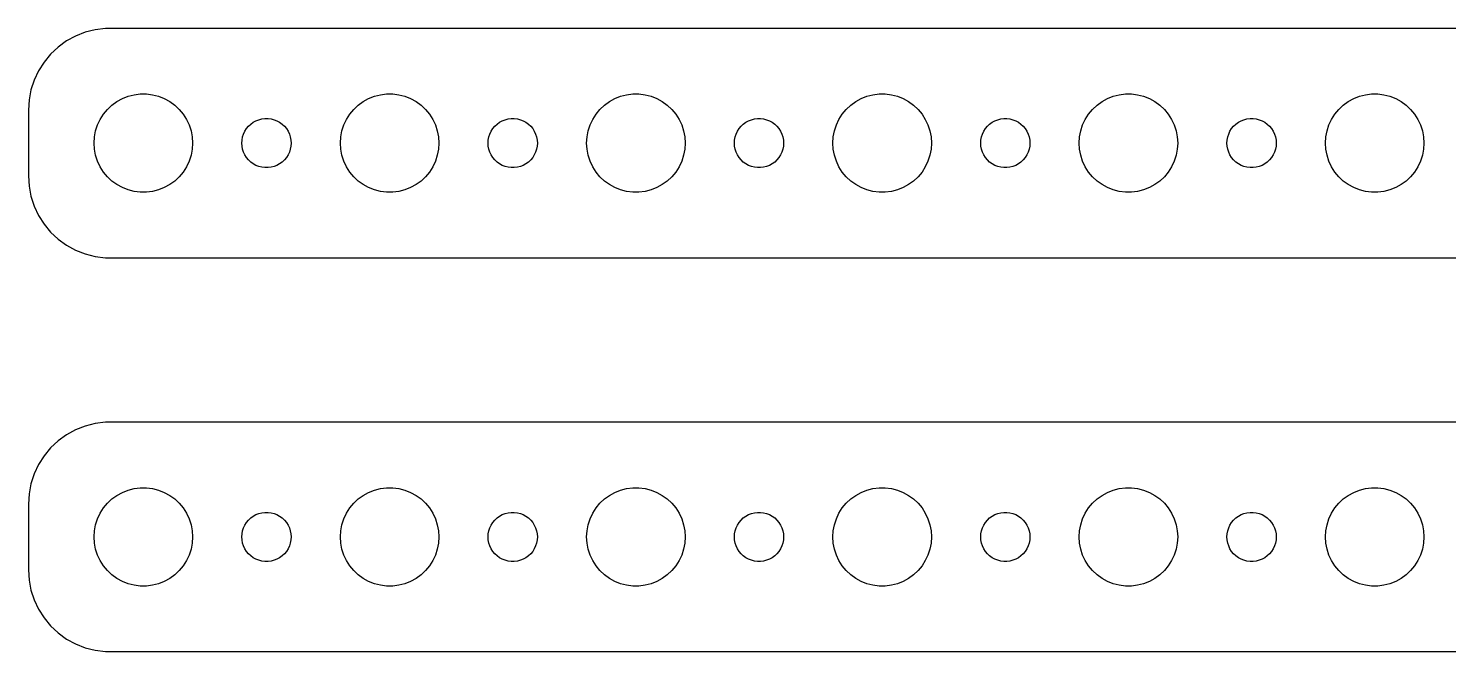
# Model space of a CAD drawing. Header units: metres. Extents: x -90 to 90, y 113 to 223.
# Drawn here: x -89.5 to -3, y 113 to 151 of the extents above; entities that cross this region are included whole.
import ezdxf

# ---------------------------------------------------------------- set-up
doc = ezdxf.new("R2010")
doc.units = ezdxf.units.M

msp = doc.modelspace()

# ---------------------------------------------------------------- linework, layer by layer
for p, q in [((-86.6289, 150.524), (-87.1791, 150.222)), ((-86.0451, 150.755), (-86.6289, 150.524)), ((-85.4369, 150.911), (-86.0451, 150.755)), ((-84.8139, 150.99), (-85.4369, 150.911)), ((84.8139, 150.99), (-84.8139, 150.99)), ((-87.6871, 149.853), (-88.1448, 149.423)), ((-87.1791, 150.222), (-87.6871, 149.853)), ((-88.5451, 148.939), (-88.8815, 148.409)), ((-88.1448, 149.423), (-88.5451, 148.939)), ((-88.8815, 148.409), (-89.1489, 147.841)), ((-89.3429, 147.243), (-89.4606, 146.627)), ((-89.1489, 147.841), (-89.3429, 147.243)), ((-89.4606, 146.627), (-89.5, 146)), ((-84.6869, 146.054), (-84.4123, 146.312)), ((-84.4123, 146.312), (-84.1075, 146.533)), ((-84.1075, 146.533), (-83.7773, 146.714)), ((-83.7773, 146.714), (-83.427, 146.853)), ((-83.427, 146.853), (-83.0621, 146.947)), ((-83.0621, 146.947), (-82.6884, 146.994)), ((-82.6884, 146.994), (-82.3116, 146.994)), ((-82.3116, 146.994), (-81.9379, 146.947)), ((-81.9379, 146.947), (-81.573, 146.853)), ((-81.573, 146.853), (-81.2227, 146.714)), ((-81.2227, 146.714), (-80.8925, 146.533)), ((-80.8925, 146.533), (-80.5877, 146.312)), ((-80.5877, 146.312), (-80.3131, 146.054)), ((-69.6869, 146.054), (-69.4123, 146.312)), ((-69.4123, 146.312), (-69.1075, 146.533)), ((-69.1075, 146.533), (-68.7773, 146.714)), ((-68.7773, 146.714), (-68.427, 146.853)), ((-68.427, 146.853), (-68.0621, 146.947)), ((-68.0621, 146.947), (-67.6884, 146.994)), ((-67.6884, 146.994), (-67.3116, 146.994)), ((-67.3116, 146.994), (-66.9379, 146.947)), ((-66.9379, 146.947), (-66.573, 146.853)), ((-66.573, 146.853), (-66.2227, 146.714)), ((-66.2227, 146.714), (-65.8925, 146.533)), ((-65.8925, 146.533), (-65.5877, 146.312)), ((-65.5877, 146.312), (-65.3131, 146.054)), ((-54.6869, 146.054), (-54.4123, 146.312)), ((-54.4123, 146.312), (-54.1075, 146.533)), ((-54.1075, 146.533), (-53.7773, 146.714)), ((-53.7773, 146.714), (-53.427, 146.853)), ((-53.427, 146.853), (-53.0621, 146.947)), ((-53.0621, 146.947), (-52.6884, 146.994)), ((-52.6884, 146.994), (-52.3116, 146.994)), ((-52.3116, 146.994), (-51.9379, 146.947)), ((-51.9379, 146.947), (-51.5729, 146.853)), ((-51.5729, 146.853), (-51.2227, 146.714)), ((-51.2227, 146.714), (-50.8925, 146.533)), ((-50.8925, 146.533), (-50.5877, 146.312)), ((-50.5877, 146.312), (-50.3131, 146.054)), ((-39.6869, 146.054), (-39.4123, 146.312)), ((-39.4123, 146.312), (-39.1075, 146.533)), ((-39.1075, 146.533), (-38.7773, 146.714)), ((-38.7773, 146.714), (-38.427, 146.853)), ((-38.427, 146.853), (-38.0621, 146.947)), ((-38.0621, 146.947), (-37.6884, 146.994)), ((-37.6884, 146.994), (-37.3116, 146.994)), ((-37.3116, 146.994), (-36.9379, 146.947)), ((-36.9379, 146.947), (-36.5729, 146.853)), ((-36.5729, 146.853), (-36.2227, 146.714)), ((-36.2227, 146.714), (-35.8925, 146.533)), ((-35.8925, 146.533), (-35.5877, 146.312)), ((-35.5877, 146.312), (-35.3131, 146.054)), ((-24.6869, 146.054), (-24.4123, 146.312)), ((-24.4123, 146.312), (-24.1075, 146.533)), ((-24.1075, 146.533), (-23.7773, 146.714)), ((-23.7773, 146.714), (-23.427, 146.853)), ((-23.427, 146.853), (-23.0621, 146.947)), ((-23.0621, 146.947), (-22.6884, 146.994)), ((-22.6884, 146.994), (-22.3116, 146.994)), ((-22.3116, 146.994), (-21.9379, 146.947)), ((-21.9379, 146.947), (-21.5729, 146.853)), ((-21.5729, 146.853), (-21.2227, 146.714)), ((-21.2227, 146.714), (-20.8925, 146.533)), ((-20.8925, 146.533), (-20.5877, 146.312)), ((-20.5877, 146.312), (-20.3131, 146.054)), ((-9.6869, 146.054), (-9.41226, 146.312)), ((-9.41226, 146.312), (-9.10747, 146.533)), ((-9.10747, 146.533), (-8.77733, 146.714)), ((-8.77733, 146.714), (-8.42705, 146.853)), ((-8.42705, 146.853), (-8.06213, 146.947)), ((-8.06213, 146.947), (-7.68837, 146.994)), ((-7.68837, 146.994), (-7.31161, 146.994)), ((-7.31161, 146.994), (-6.93785, 146.947)), ((-6.93785, 146.947), (-6.57294, 146.853)), ((-6.57294, 146.853), (-6.22266, 146.714)), ((-6.22266, 146.714), (-5.89252, 146.533)), ((-5.89252, 146.533), (-5.58772, 146.312)), ((-5.58772, 146.312), (-5.31308, 146.054)), ((-89.5, 146), (-89.5, 142)), ((-85.2893, 145.104), (-85.1289, 145.445)), ((-85.1289, 145.445), (-84.927, 145.763)), ((-84.927, 145.763), (-84.6869, 146.054)), ((-80.3131, 146.054), (-80.073, 145.763)), ((-80.073, 145.763), (-79.8711, 145.445)), ((-79.8711, 145.445), (-79.7107, 145.104)), ((-75.8037, 145.266), (-75.6387, 145.357)), ((-75.6387, 145.357), (-75.4635, 145.427)), ((-75.4635, 145.427), (-75.2811, 145.473)), ((-75.2811, 145.473), (-75.0942, 145.497)), ((-75.0942, 145.497), (-74.9058, 145.497)), ((-74.9058, 145.497), (-74.7189, 145.473)), ((-74.7189, 145.473), (-74.5365, 145.427)), ((-74.5365, 145.427), (-74.3613, 145.357)), ((-74.3613, 145.357), (-74.1963, 145.266)), ((-70.2893, 145.104), (-70.1289, 145.445)), ((-70.1289, 145.445), (-69.927, 145.763)), ((-69.927, 145.763), (-69.6869, 146.054)), ((-65.3131, 146.054), (-65.073, 145.763)), ((-65.073, 145.763), (-64.8711, 145.445)), ((-64.8711, 145.445), (-64.7107, 145.104)), ((-60.8037, 145.266), (-60.6387, 145.357)), ((-60.6387, 145.357), (-60.4635, 145.427)), ((-60.4635, 145.427), (-60.2811, 145.473)), ((-60.2811, 145.473), (-60.0942, 145.497)), ((-60.0942, 145.497), (-59.9058, 145.497)), ((-59.9058, 145.497), (-59.7189, 145.473)), ((-59.7189, 145.473), (-59.5365, 145.427)), ((-59.5365, 145.427), (-59.3613, 145.357)), ((-59.3613, 145.357), (-59.1963, 145.266)), ((-55.2893, 145.104), (-55.1289, 145.445)), ((-55.1289, 145.445), (-54.927, 145.763)), ((-54.927, 145.763), (-54.6869, 146.054)), ((-50.3131, 146.054), (-50.0729, 145.763)), ((-50.0729, 145.763), (-49.8711, 145.445)), ((-49.8711, 145.445), (-49.7107, 145.104)), ((-45.8037, 145.266), (-45.6387, 145.357)), ((-45.6387, 145.357), (-45.4635, 145.427)), ((-45.4635, 145.427), (-45.2811, 145.473)), ((-45.2811, 145.473), (-45.0942, 145.497)), ((-45.0942, 145.497), (-44.9058, 145.497)), ((-44.9058, 145.497), (-44.7189, 145.473)), ((-44.7189, 145.473), (-44.5365, 145.427)), ((-44.5365, 145.427), (-44.3613, 145.357)), ((-44.3613, 145.357), (-44.1963, 145.266)), ((-40.2893, 145.104), (-40.1289, 145.445)), ((-40.1289, 145.445), (-39.927, 145.763)), ((-39.927, 145.763), (-39.6869, 146.054)), ((-35.3131, 146.054), (-35.0729, 145.763)), ((-35.0729, 145.763), (-34.8711, 145.445)), ((-34.8711, 145.445), (-34.7107, 145.104)), ((-30.8037, 145.266), (-30.6387, 145.357)), ((-30.6387, 145.357), (-30.4635, 145.427)), ((-30.4635, 145.427), (-30.2811, 145.473)), ((-30.2811, 145.473), (-30.0942, 145.497)), ((-30.0942, 145.497), (-29.9058, 145.497)), ((-29.9058, 145.497), (-29.7189, 145.473)), ((-29.7189, 145.473), (-29.5365, 145.427)), ((-29.5365, 145.427), (-29.3613, 145.357)), ((-29.3613, 145.357), (-29.1963, 145.266)), ((-25.2893, 145.104), (-25.1289, 145.445)), ((-25.1289, 145.445), (-24.927, 145.763)), ((-24.927, 145.763), (-24.6869, 146.054)), ((-20.3131, 146.054), (-20.0729, 145.763)), ((-20.0729, 145.763), (-19.8711, 145.445)), ((-19.8711, 145.445), (-19.7107, 145.104)), ((-15.8037, 145.266), (-15.6387, 145.357)), ((-15.6387, 145.357), (-15.4635, 145.427)), ((-15.4635, 145.427), (-15.2811, 145.473)), ((-15.2811, 145.473), (-15.0942, 145.497)), ((-15.0942, 145.497), (-14.9058, 145.497)), ((-14.9058, 145.497), (-14.7189, 145.473)), ((-14.7189, 145.473), (-14.5365, 145.427)), ((-14.5365, 145.427), (-14.3613, 145.357)), ((-14.3613, 145.357), (-14.1963, 145.266)), ((-10.2893, 145.104), (-10.1289, 145.445)), ((-10.1289, 145.445), (-9.92705, 145.763)), ((-9.92705, 145.763), (-9.6869, 146.054)), ((-5.31308, 146.054), (-5.07294, 145.763)), ((-5.07294, 145.763), (-4.87108, 145.445)), ((-4.87108, 145.445), (-4.71066, 145.104)), ((-85.4763, 144.376), (-85.4057, 144.746)), ((-85.4057, 144.746), (-85.2893, 145.104)), ((-79.7107, 145.104), (-79.5943, 144.746)), ((-79.5943, 144.746), (-79.5237, 144.376)), ((-76.4529, 144.373), (-76.3947, 144.552)), ((-76.3947, 144.552), (-76.3145, 144.723)), ((-76.3145, 144.723), (-76.2135, 144.882)), ((-76.2135, 144.882), (-76.0934, 145.027)), ((-76.0934, 145.027), (-75.9561, 145.156)), ((-75.9561, 145.156), (-75.8037, 145.266)), ((-74.1963, 145.266), (-74.0439, 145.156)), ((-74.0439, 145.156), (-73.9065, 145.027)), ((-73.9065, 145.027), (-73.7865, 144.882)), ((-73.7865, 144.882), (-73.6855, 144.723)), ((-73.6855, 144.723), (-73.6053, 144.552)), ((-73.6053, 144.552), (-73.5471, 144.373)), ((-70.4763, 144.376), (-70.4057, 144.746)), ((-70.4057, 144.746), (-70.2893, 145.104)), ((-64.7107, 145.104), (-64.5943, 144.746)), ((-64.5943, 144.746), (-64.5237, 144.376)), ((-61.4529, 144.373), (-61.3947, 144.552)), ((-61.3947, 144.552), (-61.3145, 144.723)), ((-61.3145, 144.723), (-61.2135, 144.882)), ((-61.2135, 144.882), (-61.0934, 145.027)), ((-61.0934, 145.027), (-60.9561, 145.156)), ((-60.9561, 145.156), (-60.8037, 145.266)), ((-59.1963, 145.266), (-59.0439, 145.156)), ((-59.0439, 145.156), (-58.9065, 145.027)), ((-58.9065, 145.027), (-58.7865, 144.882)), ((-58.7865, 144.882), (-58.6855, 144.723)), ((-58.6855, 144.723), (-58.6053, 144.552)), ((-58.6053, 144.552), (-58.5471, 144.373)), ((-55.4763, 144.376), (-55.4057, 144.746)), ((-55.4057, 144.746), (-55.2893, 145.104)), ((-49.7107, 145.104), (-49.5942, 144.746)), ((-49.5942, 144.746), (-49.5237, 144.376)), ((-46.4529, 144.373), (-46.3947, 144.552)), ((-46.3947, 144.552), (-46.3145, 144.723)), ((-46.3145, 144.723), (-46.2135, 144.882)), ((-46.2135, 144.882), (-46.0934, 145.027)), ((-46.0934, 145.027), (-45.9561, 145.156)), ((-45.9561, 145.156), (-45.8037, 145.266)), ((-44.1963, 145.266), (-44.0439, 145.156)), ((-44.0439, 145.156), (-43.9065, 145.027)), ((-43.9065, 145.027), (-43.7865, 144.882)), ((-43.7865, 144.882), (-43.6855, 144.723)), ((-43.6855, 144.723), (-43.6053, 144.552)), ((-43.6053, 144.552), (-43.5471, 144.373)), ((-40.4763, 144.376), (-40.4057, 144.746)), ((-40.4057, 144.746), (-40.2893, 145.104)), ((-34.7107, 145.104), (-34.5942, 144.746)), ((-34.5942, 144.746), (-34.5237, 144.376)), ((-31.4529, 144.373), (-31.3947, 144.552)), ((-31.3947, 144.552), (-31.3145, 144.723)), ((-31.3145, 144.723), (-31.2135, 144.882)), ((-31.2135, 144.882), (-31.0934, 145.027)), ((-31.0934, 145.027), (-30.9561, 145.156)), ((-30.9561, 145.156), (-30.8037, 145.266)), ((-29.1963, 145.266), (-29.0439, 145.156)), ((-29.0439, 145.156), (-28.9065, 145.027)), ((-28.9065, 145.027), (-28.7865, 144.882)), ((-28.7865, 144.882), (-28.6855, 144.723)), ((-28.6855, 144.723), (-28.6053, 144.552)), ((-28.6053, 144.552), (-28.5471, 144.373)), ((-25.4763, 144.376), (-25.4057, 144.746)), ((-25.4057, 144.746), (-25.2893, 145.104)), ((-19.7107, 145.104), (-19.5942, 144.746)), ((-19.5942, 144.746), (-19.5237, 144.376)), ((-16.4529, 144.373), (-16.3947, 144.552)), ((-16.3947, 144.552), (-16.3145, 144.723)), ((-16.3145, 144.723), (-16.2135, 144.882)), ((-16.2135, 144.882), (-16.0934, 145.027)), ((-16.0934, 145.027), (-15.9561, 145.156)), ((-15.9561, 145.156), (-15.8037, 145.266)), ((-14.1963, 145.266), (-14.0439, 145.156)), ((-14.0439, 145.156), (-13.9065, 145.027)), ((-13.9065, 145.027), (-13.7865, 144.882)), ((-13.7865, 144.882), (-13.6855, 144.723)), ((-13.6855, 144.723), (-13.6053, 144.552)), ((-13.6053, 144.552), (-13.5471, 144.373)), ((-10.4763, 144.376), (-10.4057, 144.746)), ((-10.4057, 144.746), (-10.2893, 145.104)), ((-4.71066, 145.104), (-4.59424, 144.746)), ((-4.59424, 144.746), (-4.52365, 144.376)), ((-85.5, 144), (-85.4763, 144.376)), ((-85.4763, 143.624), (-85.5, 144)), ((-85.4057, 143.254), (-85.4763, 143.624)), ((-79.5237, 143.624), (-79.5943, 143.254)), ((-79.5237, 144.376), (-79.5, 144)), ((-79.5, 144), (-79.5237, 143.624)), ((-76.5, 144), (-76.4882, 144.188)), ((-76.4882, 143.812), (-76.5, 144)), ((-76.4882, 144.188), (-76.4529, 144.373)), ((-76.4529, 143.627), (-76.4882, 143.812)), ((-76.3947, 143.448), (-76.4529, 143.627)), ((-73.5471, 143.627), (-73.6053, 143.448)), ((-73.5471, 144.373), (-73.5118, 144.188)), ((-73.5118, 143.812), (-73.5471, 143.627)), ((-73.5118, 144.188), (-73.5, 144)), ((-73.5, 144), (-73.5118, 143.812)), ((-70.5, 144), (-70.4763, 144.376)), ((-70.4763, 143.624), (-70.5, 144)), ((-70.4057, 143.254), (-70.4763, 143.624)), ((-64.5237, 143.624), (-64.5943, 143.254)), ((-64.5237, 144.376), (-64.5, 144)), ((-64.5, 144), (-64.5237, 143.624)), ((-61.5, 144), (-61.4882, 144.188)), ((-61.4882, 143.812), (-61.5, 144)), ((-61.4882, 144.188), (-61.4529, 144.373)), ((-61.4529, 143.627), (-61.4882, 143.812)), ((-61.3947, 143.448), (-61.4529, 143.627)), ((-58.5471, 143.627), (-58.6053, 143.448)), ((-58.5471, 144.373), (-58.5118, 144.188)), ((-58.5118, 143.812), (-58.5471, 143.627)), ((-58.5118, 144.188), (-58.5, 144)), ((-58.5, 144), (-58.5118, 143.812)), ((-55.5, 144), (-55.4763, 144.376)), ((-55.4763, 143.624), (-55.5, 144)), ((-55.4057, 143.254), (-55.4763, 143.624)), ((-49.5237, 143.624), (-49.5942, 143.254)), ((-49.5237, 144.376), (-49.5, 144)), ((-49.5, 144), (-49.5237, 143.624)), ((-46.5, 144), (-46.4882, 144.188)), ((-46.4882, 143.812), (-46.5, 144)), ((-46.4882, 144.188), (-46.4529, 144.373)), ((-46.4529, 143.627), (-46.4882, 143.812)), ((-46.3947, 143.448), (-46.4529, 143.627)), ((-43.5471, 143.627), (-43.6053, 143.448)), ((-43.5471, 144.373), (-43.5118, 144.188)), ((-43.5118, 143.812), (-43.5471, 143.627)), ((-43.5118, 144.188), (-43.5, 144)), ((-43.5, 144), (-43.5118, 143.812)), ((-40.5, 144), (-40.4763, 144.376)), ((-40.4763, 143.624), (-40.5, 144)), ((-40.4057, 143.254), (-40.4763, 143.624)), ((-34.5237, 143.624), (-34.5942, 143.254)), ((-34.5237, 144.376), (-34.5, 144)), ((-34.5, 144), (-34.5237, 143.624)), ((-31.5, 144), (-31.4882, 144.188)), ((-31.4882, 143.812), (-31.5, 144)), ((-31.4882, 144.188), (-31.4529, 144.373)), ((-31.4529, 143.627), (-31.4882, 143.812)), ((-31.3947, 143.448), (-31.4529, 143.627)), ((-28.5471, 143.627), (-28.6053, 143.448)), ((-28.5471, 144.373), (-28.5118, 144.188)), ((-28.5118, 143.812), (-28.5471, 143.627)), ((-28.5118, 144.188), (-28.5, 144)), ((-28.5, 144), (-28.5118, 143.812)), ((-25.5, 144), (-25.4763, 144.376)), ((-25.4763, 143.624), (-25.5, 144)), ((-25.4057, 143.254), (-25.4763, 143.624)), ((-19.5237, 143.624), (-19.5942, 143.254)), ((-19.5237, 144.376), (-19.5, 144)), ((-19.5, 144), (-19.5237, 143.624)), ((-16.5, 144), (-16.4882, 144.188)), ((-16.4882, 143.812), (-16.5, 144)), ((-16.4882, 144.188), (-16.4529, 144.373)), ((-16.4529, 143.627), (-16.4882, 143.812)), ((-16.3947, 143.448), (-16.4529, 143.627)), ((-13.5471, 143.627), (-13.6053, 143.448)), ((-13.5471, 144.373), (-13.5118, 144.188)), ((-13.5118, 143.812), (-13.5471, 143.627)), ((-13.5118, 144.188), (-13.5, 144)), ((-13.5, 144), (-13.5118, 143.812)), ((-10.5, 144), (-10.4763, 144.376)), ((-10.4763, 143.624), (-10.5, 144)), ((-10.4057, 143.254), (-10.4763, 143.624)), ((-4.52365, 143.624), (-4.59424, 143.254)), ((-4.52365, 144.376), (-4.5, 144)), ((-4.5, 144), (-4.52365, 143.624)), ((-85.2893, 142.896), (-85.4057, 143.254)), ((-85.1289, 142.555), (-85.2893, 142.896)), ((-79.7107, 142.896), (-79.8711, 142.555)), ((-79.5943, 143.254), (-79.7107, 142.896)), ((-76.3145, 143.277), (-76.3947, 143.448)), ((-76.2135, 143.118), (-76.3145, 143.277)), ((-76.0934, 142.973), (-76.2135, 143.118)), ((-75.9561, 142.844), (-76.0934, 142.973)), ((-75.8037, 142.734), (-75.9561, 142.844)), ((-75.6387, 142.643), (-75.8037, 142.734)), ((-74.1963, 142.734), (-74.3613, 142.643)), ((-74.0439, 142.844), (-74.1963, 142.734)), ((-73.9065, 142.973), (-74.0439, 142.844)), ((-73.7865, 143.118), (-73.9065, 142.973)), ((-73.6855, 143.277), (-73.7865, 143.118)), ((-73.6053, 143.448), (-73.6855, 143.277)), ((-70.2893, 142.896), (-70.4057, 143.254)), ((-70.1289, 142.555), (-70.2893, 142.896)), ((-64.7107, 142.896), (-64.8711, 142.555)), ((-64.5943, 143.254), (-64.7107, 142.896)), ((-61.3145, 143.277), (-61.3947, 143.448)), ((-61.2135, 143.118), (-61.3145, 143.277)), ((-61.0934, 142.973), (-61.2135, 143.118)), ((-60.9561, 142.844), (-61.0934, 142.973)), ((-60.8037, 142.734), (-60.9561, 142.844)), ((-60.6387, 142.643), (-60.8037, 142.734)), ((-59.1963, 142.734), (-59.3613, 142.643)), ((-59.0439, 142.844), (-59.1963, 142.734)), ((-58.9065, 142.973), (-59.0439, 142.844)), ((-58.7865, 143.118), (-58.9065, 142.973)), ((-58.6855, 143.277), (-58.7865, 143.118)), ((-58.6053, 143.448), (-58.6855, 143.277)), ((-55.2893, 142.896), (-55.4057, 143.254)), ((-55.1289, 142.555), (-55.2893, 142.896)), ((-49.7107, 142.896), (-49.8711, 142.555)), ((-49.5942, 143.254), (-49.7107, 142.896)), ((-46.3145, 143.277), (-46.3947, 143.448)), ((-46.2135, 143.118), (-46.3145, 143.277)), ((-46.0934, 142.973), (-46.2135, 143.118)), ((-45.9561, 142.844), (-46.0934, 142.973)), ((-45.8037, 142.734), (-45.9561, 142.844)), ((-45.6387, 142.643), (-45.8037, 142.734)), ((-44.1963, 142.734), (-44.3613, 142.643)), ((-44.0439, 142.844), (-44.1963, 142.734)), ((-43.9065, 142.973), (-44.0439, 142.844)), ((-43.7865, 143.118), (-43.9065, 142.973)), ((-43.6855, 143.277), (-43.7865, 143.118)), ((-43.6053, 143.448), (-43.6855, 143.277)), ((-40.2893, 142.896), (-40.4057, 143.254)), ((-40.1289, 142.555), (-40.2893, 142.896)), ((-34.7107, 142.896), (-34.8711, 142.555)), ((-34.5942, 143.254), (-34.7107, 142.896)), ((-31.3145, 143.277), (-31.3947, 143.448)), ((-31.2135, 143.118), (-31.3145, 143.277)), ((-31.0934, 142.973), (-31.2135, 143.118)), ((-30.9561, 142.844), (-31.0934, 142.973)), ((-30.8037, 142.734), (-30.9561, 142.844)), ((-30.6387, 142.643), (-30.8037, 142.734)), ((-29.1963, 142.734), (-29.3613, 142.643)), ((-29.0439, 142.844), (-29.1963, 142.734)), ((-28.9065, 142.973), (-29.0439, 142.844)), ((-28.7865, 143.118), (-28.9065, 142.973)), ((-28.6855, 143.277), (-28.7865, 143.118)), ((-28.6053, 143.448), (-28.6855, 143.277)), ((-25.2893, 142.896), (-25.4057, 143.254)), ((-25.1289, 142.555), (-25.2893, 142.896)), ((-19.7107, 142.896), (-19.8711, 142.555)), ((-19.5942, 143.254), (-19.7107, 142.896)), ((-16.3145, 143.277), (-16.3947, 143.448)), ((-16.2135, 143.118), (-16.3145, 143.277)), ((-16.0934, 142.973), (-16.2135, 143.118)), ((-15.9561, 142.844), (-16.0934, 142.973)), ((-15.8037, 142.734), (-15.9561, 142.844)), ((-15.6387, 142.643), (-15.8037, 142.734)), ((-14.1963, 142.734), (-14.3613, 142.643)), ((-14.0439, 142.844), (-14.1963, 142.734)), ((-13.9065, 142.973), (-14.0439, 142.844)), ((-13.7865, 143.118), (-13.9065, 142.973)), ((-13.6855, 143.277), (-13.7865, 143.118)), ((-13.6053, 143.448), (-13.6855, 143.277)), ((-10.2893, 142.896), (-10.4057, 143.254)), ((-10.1289, 142.555), (-10.2893, 142.896)), ((-4.71066, 142.896), (-4.87108, 142.555)), ((-4.59424, 143.254), (-4.71066, 142.896)), ((-89.5, 142), (-89.4606, 141.373)), ((-84.927, 142.237), (-85.1289, 142.555)), ((-84.6869, 141.946), (-84.927, 142.237)), ((-84.4123, 141.688), (-84.6869, 141.946)), ((-80.3131, 141.946), (-80.5877, 141.688)), ((-80.073, 142.237), (-80.3131, 141.946)), ((-79.8711, 142.555), (-80.073, 142.237)), ((-75.4635, 142.573), (-75.6387, 142.643)), ((-75.2811, 142.527), (-75.4635, 142.573)), ((-75.0942, 142.503), (-75.2811, 142.527)), ((-74.9058, 142.503), (-75.0942, 142.503)), ((-74.7189, 142.527), (-74.9058, 142.503)), ((-74.5365, 142.573), (-74.7189, 142.527)), ((-74.3613, 142.643), (-74.5365, 142.573)), ((-69.927, 142.237), (-70.1289, 142.555)), ((-69.6869, 141.946), (-69.927, 142.237)), ((-69.4123, 141.688), (-69.6869, 141.946)), ((-65.3131, 141.946), (-65.5877, 141.688)), ((-65.073, 142.237), (-65.3131, 141.946)), ((-64.8711, 142.555), (-65.073, 142.237)), ((-60.4635, 142.573), (-60.6387, 142.643)), ((-60.2811, 142.527), (-60.4635, 142.573)), ((-60.0942, 142.503), (-60.2811, 142.527)), ((-59.9058, 142.503), (-60.0942, 142.503)), ((-59.7189, 142.527), (-59.9058, 142.503)), ((-59.5365, 142.573), (-59.7189, 142.527)), ((-59.3613, 142.643), (-59.5365, 142.573)), ((-54.927, 142.237), (-55.1289, 142.555)), ((-54.6869, 141.946), (-54.927, 142.237)), ((-54.4123, 141.688), (-54.6869, 141.946)), ((-50.3131, 141.946), (-50.5877, 141.688)), ((-50.0729, 142.237), (-50.3131, 141.946)), ((-49.8711, 142.555), (-50.0729, 142.237)), ((-45.4635, 142.573), (-45.6387, 142.643)), ((-45.2811, 142.527), (-45.4635, 142.573)), ((-45.0942, 142.503), (-45.2811, 142.527)), ((-44.9058, 142.503), (-45.0942, 142.503)), ((-44.7189, 142.527), (-44.9058, 142.503)), ((-44.5365, 142.573), (-44.7189, 142.527)), ((-44.3613, 142.643), (-44.5365, 142.573)), ((-39.927, 142.237), (-40.1289, 142.555)), ((-39.6869, 141.946), (-39.927, 142.237)), ((-39.4123, 141.688), (-39.6869, 141.946)), ((-35.3131, 141.946), (-35.5877, 141.688)), ((-35.0729, 142.237), (-35.3131, 141.946)), ((-34.8711, 142.555), (-35.0729, 142.237)), ((-30.4635, 142.573), (-30.6387, 142.643)), ((-30.2811, 142.527), (-30.4635, 142.573)), ((-30.0942, 142.503), (-30.2811, 142.527)), ((-29.9058, 142.503), (-30.0942, 142.503)), ((-29.7189, 142.527), (-29.9058, 142.503)), ((-29.5365, 142.573), (-29.7189, 142.527)), ((-29.3613, 142.643), (-29.5365, 142.573)), ((-24.927, 142.237), (-25.1289, 142.555)), ((-24.6869, 141.946), (-24.927, 142.237)), ((-24.4123, 141.688), (-24.6869, 141.946)), ((-20.3131, 141.946), (-20.5877, 141.688)), ((-20.0729, 142.237), (-20.3131, 141.946)), ((-19.8711, 142.555), (-20.0729, 142.237)), ((-15.4635, 142.573), (-15.6387, 142.643)), ((-15.2811, 142.527), (-15.4635, 142.573)), ((-15.0942, 142.503), (-15.2811, 142.527)), ((-14.9058, 142.503), (-15.0942, 142.503)), ((-14.7189, 142.527), (-14.9058, 142.503)), ((-14.5365, 142.573), (-14.7189, 142.527)), ((-14.3613, 142.643), (-14.5365, 142.573)), ((-9.92705, 142.237), (-10.1289, 142.555)), ((-9.6869, 141.946), (-9.92705, 142.237)), ((-9.41226, 141.688), (-9.6869, 141.946)), ((-5.31308, 141.946), (-5.58772, 141.688)), ((-5.07294, 142.237), (-5.31308, 141.946)), ((-4.87108, 142.555), (-5.07294, 142.237)), ((-89.4606, 141.373), (-89.3429, 140.757)), ((-84.1075, 141.467), (-84.4123, 141.688)), ((-83.7773, 141.286), (-84.1075, 141.467)), ((-83.427, 141.147), (-83.7773, 141.286)), ((-83.0621, 141.053), (-83.427, 141.147)), ((-82.6884, 141.006), (-83.0621, 141.053)), ((-82.3116, 141.006), (-82.6884, 141.006)), ((-81.9379, 141.053), (-82.3116, 141.006)), ((-81.573, 141.147), (-81.9379, 141.053)), ((-81.2227, 141.286), (-81.573, 141.147)), ((-80.8925, 141.467), (-81.2227, 141.286)), ((-80.5877, 141.688), (-80.8925, 141.467)), ((-69.1075, 141.467), (-69.4123, 141.688)), ((-68.7773, 141.286), (-69.1075, 141.467)), ((-68.427, 141.147), (-68.7773, 141.286)), ((-68.0621, 141.053), (-68.427, 141.147)), ((-67.6884, 141.006), (-68.0621, 141.053)), ((-67.3116, 141.006), (-67.6884, 141.006)), ((-66.9379, 141.053), (-67.3116, 141.006)), ((-66.573, 141.147), (-66.9379, 141.053)), ((-66.2227, 141.286), (-66.573, 141.147)), ((-65.8925, 141.467), (-66.2227, 141.286)), ((-65.5877, 141.688), (-65.8925, 141.467)), ((-54.1075, 141.467), (-54.4123, 141.688)), ((-53.7773, 141.286), (-54.1075, 141.467)), ((-53.427, 141.147), (-53.7773, 141.286)), ((-53.0621, 141.053), (-53.427, 141.147)), ((-52.6884, 141.006), (-53.0621, 141.053)), ((-52.3116, 141.006), (-52.6884, 141.006)), ((-51.9379, 141.053), (-52.3116, 141.006)), ((-51.5729, 141.147), (-51.9379, 141.053)), ((-51.2227, 141.286), (-51.5729, 141.147)), ((-50.8925, 141.467), (-51.2227, 141.286)), ((-50.5877, 141.688), (-50.8925, 141.467)), ((-39.1075, 141.467), (-39.4123, 141.688)), ((-38.7773, 141.286), (-39.1075, 141.467)), ((-38.427, 141.147), (-38.7773, 141.286)), ((-38.0621, 141.053), (-38.427, 141.147)), ((-37.6884, 141.006), (-38.0621, 141.053)), ((-37.3116, 141.006), (-37.6884, 141.006)), ((-36.9379, 141.053), (-37.3116, 141.006)), ((-36.5729, 141.147), (-36.9379, 141.053)), ((-36.2227, 141.286), (-36.5729, 141.147)), ((-35.8925, 141.467), (-36.2227, 141.286)), ((-35.5877, 141.688), (-35.8925, 141.467)), ((-24.1075, 141.467), (-24.4123, 141.688)), ((-23.7773, 141.286), (-24.1075, 141.467)), ((-23.427, 141.147), (-23.7773, 141.286)), ((-23.0621, 141.053), (-23.427, 141.147)), ((-22.6884, 141.006), (-23.0621, 141.053)), ((-22.3116, 141.006), (-22.6884, 141.006)), ((-21.9379, 141.053), (-22.3116, 141.006)), ((-21.5729, 141.147), (-21.9379, 141.053)), ((-21.2227, 141.286), (-21.5729, 141.147)), ((-20.8925, 141.467), (-21.2227, 141.286)), ((-20.5877, 141.688), (-20.8925, 141.467)), ((-9.10747, 141.467), (-9.41226, 141.688)), ((-8.77733, 141.286), (-9.10747, 141.467)), ((-8.42705, 141.147), (-8.77733, 141.286)), ((-8.06213, 141.053), (-8.42705, 141.147)), ((-7.68837, 141.006), (-8.06213, 141.053)), ((-7.31161, 141.006), (-7.68837, 141.006)), ((-6.93785, 141.053), (-7.31161, 141.006)), ((-6.57294, 141.147), (-6.93785, 141.053)), ((-6.22266, 141.286), (-6.57294, 141.147)), ((-5.89252, 141.467), (-6.22266, 141.286)), ((-5.58772, 141.688), (-5.89252, 141.467)), ((-89.3429, 140.757), (-89.1489, 140.159)), ((-89.1489, 140.159), (-88.8815, 139.591)), ((-88.8815, 139.591), (-88.5451, 139.061)), ((-88.5451, 139.061), (-88.1448, 138.577)), ((-88.1448, 138.577), (-87.6871, 138.147)), ((-87.6871, 138.147), (-87.1791, 137.778)), ((-87.1791, 137.778), (-86.6289, 137.476)), ((-86.6289, 137.476), (-86.0451, 137.245)), ((-86.0451, 137.245), (-85.4369, 137.089)), ((-85.4369, 137.089), (-84.8139, 137.01)), ((-84.8139, 137.01), (84.8139, 137.01)), ((-86.6289, 126.524), (-87.1791, 126.222)), ((-86.0451, 126.755), (-86.6289, 126.524)), ((-85.4369, 126.911), (-86.0451, 126.755)), ((-84.8139, 126.99), (-85.4369, 126.911)), ((84.8139, 126.99), (-84.8139, 126.99)), ((-87.6871, 125.853), (-88.1448, 125.423)), ((-87.1791, 126.222), (-87.6871, 125.853)), ((-88.5451, 124.939), (-88.8815, 124.409)), ((-88.1448, 125.423), (-88.5451, 124.939)), ((-89.1489, 123.841), (-89.3429, 123.243)), ((-88.8815, 124.409), (-89.1489, 123.841)), ((-89.3429, 123.243), (-89.4606, 122.627)), ((-83.7773, 122.714), (-83.427, 122.853)), ((-83.427, 122.853), (-83.0621, 122.947)), ((-83.0621, 122.947), (-82.6884, 122.994)), ((-82.6884, 122.994), (-82.3116, 122.994)), ((-82.3116, 122.994), (-81.9379, 122.947)), ((-81.9379, 122.947), (-81.573, 122.853)), ((-81.573, 122.853), (-81.2227, 122.714)), ((-68.7773, 122.714), (-68.427, 122.853)), ((-68.427, 122.853), (-68.0621, 122.947)), ((-68.0621, 122.947), (-67.6884, 122.994)), ((-67.6884, 122.994), (-67.3116, 122.994)), ((-67.3116, 122.994), (-66.9379, 122.947)), ((-66.9379, 122.947), (-66.573, 122.853)), ((-66.573, 122.853), (-66.2227, 122.714)), ((-53.7773, 122.714), (-53.427, 122.853)), ((-53.427, 122.853), (-53.0621, 122.947)), ((-53.0621, 122.947), (-52.6884, 122.994)), ((-52.6884, 122.994), (-52.3116, 122.994)), ((-52.3116, 122.994), (-51.9379, 122.947)), ((-51.9379, 122.947), (-51.5729, 122.853)), ((-51.5729, 122.853), (-51.2227, 122.714)), ((-38.7773, 122.714), (-38.427, 122.853)), ((-38.427, 122.853), (-38.0621, 122.947)), ((-38.0621, 122.947), (-37.6884, 122.994)), ((-37.6884, 122.994), (-37.3116, 122.994)), ((-37.3116, 122.994), (-36.9379, 122.947)), ((-36.9379, 122.947), (-36.5729, 122.853)), ((-36.5729, 122.853), (-36.2227, 122.714)), ((-23.7773, 122.714), (-23.427, 122.853)), ((-23.427, 122.853), (-23.0621, 122.947)), ((-23.0621, 122.947), (-22.6884, 122.994)), ((-22.6884, 122.994), (-22.3116, 122.994)), ((-22.3116, 122.994), (-21.9379, 122.947)), ((-21.9379, 122.947), (-21.5729, 122.853)), ((-21.5729, 122.853), (-21.2227, 122.714)), ((-8.77733, 122.714), (-8.42705, 122.853)), ((-8.42705, 122.853), (-8.06213, 122.947)), ((-8.06213, 122.947), (-7.68837, 122.994)), ((-7.68837, 122.994), (-7.31161, 122.994)), ((-7.31161, 122.994), (-6.93785, 122.947)), ((-6.93785, 122.947), (-6.57294, 122.853)), ((-6.57294, 122.853), (-6.22266, 122.714)), ((-89.4606, 122.627), (-89.5, 122)), ((-89.5, 122), (-89.5, 118)), ((-84.927, 121.763), (-84.6869, 122.054)), ((-84.6869, 122.054), (-84.4123, 122.312)), ((-84.4123, 122.312), (-84.1075, 122.533)), ((-84.1075, 122.533), (-83.7773, 122.714)), ((-81.2227, 122.714), (-80.8925, 122.533)), ((-80.8925, 122.533), (-80.5877, 122.312)), ((-80.5877, 122.312), (-80.3131, 122.054)), ((-80.3131, 122.054), (-80.073, 121.763)), ((-69.927, 121.763), (-69.6869, 122.054)), ((-69.6869, 122.054), (-69.4123, 122.312)), ((-69.4123, 122.312), (-69.1075, 122.533)), ((-69.1075, 122.533), (-68.7773, 122.714)), ((-66.2227, 122.714), (-65.8925, 122.533)), ((-65.8925, 122.533), (-65.5877, 122.312)), ((-65.5877, 122.312), (-65.3131, 122.054)), ((-65.3131, 122.054), (-65.073, 121.763)), ((-54.927, 121.763), (-54.6869, 122.054)), ((-54.6869, 122.054), (-54.4123, 122.312)), ((-54.4123, 122.312), (-54.1075, 122.533)), ((-54.1075, 122.533), (-53.7773, 122.714)), ((-51.2227, 122.714), (-50.8925, 122.533)), ((-50.8925, 122.533), (-50.5877, 122.312)), ((-50.5877, 122.312), (-50.3131, 122.054)), ((-50.3131, 122.054), (-50.0729, 121.763)), ((-39.927, 121.763), (-39.6869, 122.054)), ((-39.6869, 122.054), (-39.4123, 122.312)), ((-39.4123, 122.312), (-39.1075, 122.533)), ((-39.1075, 122.533), (-38.7773, 122.714)), ((-36.2227, 122.714), (-35.8925, 122.533)), ((-35.8925, 122.533), (-35.5877, 122.312)), ((-35.5877, 122.312), (-35.3131, 122.054)), ((-35.3131, 122.054), (-35.0729, 121.763)), ((-24.927, 121.763), (-24.6869, 122.054)), ((-24.6869, 122.054), (-24.4123, 122.312)), ((-24.4123, 122.312), (-24.1075, 122.533)), ((-24.1075, 122.533), (-23.7773, 122.714)), ((-21.2227, 122.714), (-20.8925, 122.533)), ((-20.8925, 122.533), (-20.5877, 122.312)), ((-20.5877, 122.312), (-20.3131, 122.054)), ((-20.3131, 122.054), (-20.0729, 121.763)), ((-9.92705, 121.763), (-9.6869, 122.054)), ((-9.6869, 122.054), (-9.41226, 122.312)), ((-9.41226, 122.312), (-9.10747, 122.533)), ((-9.10747, 122.533), (-8.77733, 122.714)), ((-6.22266, 122.714), (-5.89252, 122.533)), ((-5.89252, 122.533), (-5.58772, 122.312)), ((-5.58772, 122.312), (-5.31308, 122.054)), ((-5.31308, 122.054), (-5.07294, 121.763)), ((-85.4057, 120.746), (-85.2893, 121.104)), ((-85.2893, 121.104), (-85.1289, 121.445)), ((-85.1289, 121.445), (-84.927, 121.763)), ((-80.073, 121.763), (-79.8711, 121.445)), ((-79.8711, 121.445), (-79.7107, 121.104)), ((-79.7107, 121.104), (-79.5943, 120.746)), ((-76.0934, 121.027), (-75.9561, 121.156)), ((-75.9561, 121.156), (-75.8037, 121.266)), ((-75.8037, 121.266), (-75.6387, 121.357)), ((-75.6387, 121.357), (-75.4635, 121.427)), ((-75.4635, 121.427), (-75.2811, 121.473)), ((-75.2811, 121.473), (-75.0942, 121.497)), ((-75.0942, 121.497), (-74.9058, 121.497)), ((-74.9058, 121.497), (-74.7189, 121.473)), ((-74.7189, 121.473), (-74.5365, 121.427)), ((-74.5365, 121.427), (-74.3613, 121.357)), ((-74.3613, 121.357), (-74.1963, 121.266)), ((-74.1963, 121.266), (-74.0439, 121.156)), ((-74.0439, 121.156), (-73.9065, 121.027)), ((-70.4057, 120.746), (-70.2893, 121.104)), ((-70.2893, 121.104), (-70.1289, 121.445)), ((-70.1289, 121.445), (-69.927, 121.763)), ((-65.073, 121.763), (-64.8711, 121.445)), ((-64.8711, 121.445), (-64.7107, 121.104)), ((-64.7107, 121.104), (-64.5943, 120.746)), ((-61.0934, 121.027), (-60.9561, 121.156)), ((-60.9561, 121.156), (-60.8037, 121.266)), ((-60.8037, 121.266), (-60.6387, 121.357)), ((-60.6387, 121.357), (-60.4635, 121.427)), ((-60.4635, 121.427), (-60.2811, 121.473)), ((-60.2811, 121.473), (-60.0942, 121.497)), ((-60.0942, 121.497), (-59.9058, 121.497)), ((-59.9058, 121.497), (-59.7189, 121.473)), ((-59.7189, 121.473), (-59.5365, 121.427)), ((-59.5365, 121.427), (-59.3613, 121.357)), ((-59.3613, 121.357), (-59.1963, 121.266)), ((-59.1963, 121.266), (-59.0439, 121.156)), ((-59.0439, 121.156), (-58.9065, 121.027)), ((-55.4057, 120.746), (-55.2893, 121.104)), ((-55.2893, 121.104), (-55.1289, 121.445)), ((-55.1289, 121.445), (-54.927, 121.763)), ((-50.0729, 121.763), (-49.8711, 121.445)), ((-49.8711, 121.445), (-49.7107, 121.104)), ((-49.7107, 121.104), (-49.5942, 120.746)), ((-46.0934, 121.027), (-45.9561, 121.156)), ((-45.9561, 121.156), (-45.8037, 121.266)), ((-45.8037, 121.266), (-45.6387, 121.357)), ((-45.6387, 121.357), (-45.4635, 121.427)), ((-45.4635, 121.427), (-45.2811, 121.473)), ((-45.2811, 121.473), (-45.0942, 121.497)), ((-45.0942, 121.497), (-44.9058, 121.497)), ((-44.9058, 121.497), (-44.7189, 121.473)), ((-44.7189, 121.473), (-44.5365, 121.427)), ((-44.5365, 121.427), (-44.3613, 121.357)), ((-44.3613, 121.357), (-44.1963, 121.266)), ((-44.1963, 121.266), (-44.0439, 121.156)), ((-44.0439, 121.156), (-43.9065, 121.027)), ((-40.4057, 120.746), (-40.2893, 121.104)), ((-40.2893, 121.104), (-40.1289, 121.445)), ((-40.1289, 121.445), (-39.927, 121.763)), ((-35.0729, 121.763), (-34.8711, 121.445)), ((-34.8711, 121.445), (-34.7107, 121.104)), ((-34.7107, 121.104), (-34.5942, 120.746)), ((-31.0934, 121.027), (-30.9561, 121.156)), ((-30.9561, 121.156), (-30.8037, 121.266)), ((-30.8037, 121.266), (-30.6387, 121.357)), ((-30.6387, 121.357), (-30.4635, 121.427)), ((-30.4635, 121.427), (-30.2811, 121.473)), ((-30.2811, 121.473), (-30.0942, 121.497)), ((-30.0942, 121.497), (-29.9058, 121.497)), ((-29.9058, 121.497), (-29.7189, 121.473)), ((-29.7189, 121.473), (-29.5365, 121.427)), ((-29.5365, 121.427), (-29.3613, 121.357)), ((-29.3613, 121.357), (-29.1963, 121.266)), ((-29.1963, 121.266), (-29.0439, 121.156)), ((-29.0439, 121.156), (-28.9065, 121.027)), ((-25.4057, 120.746), (-25.2893, 121.104)), ((-25.2893, 121.104), (-25.1289, 121.445)), ((-25.1289, 121.445), (-24.927, 121.763)), ((-20.0729, 121.763), (-19.8711, 121.445)), ((-19.8711, 121.445), (-19.7107, 121.104)), ((-19.7107, 121.104), (-19.5942, 120.746)), ((-16.0934, 121.027), (-15.9561, 121.156)), ((-15.9561, 121.156), (-15.8037, 121.266)), ((-15.8037, 121.266), (-15.6387, 121.357)), ((-15.6387, 121.357), (-15.4635, 121.427)), ((-15.4635, 121.427), (-15.2811, 121.473)), ((-15.2811, 121.473), (-15.0942, 121.497)), ((-15.0942, 121.497), (-14.9058, 121.497)), ((-14.9058, 121.497), (-14.7189, 121.473)), ((-14.7189, 121.473), (-14.5365, 121.427)), ((-14.5365, 121.427), (-14.3613, 121.357)), ((-14.3613, 121.357), (-14.1963, 121.266)), ((-14.1963, 121.266), (-14.0439, 121.156)), ((-14.0439, 121.156), (-13.9065, 121.027)), ((-10.4057, 120.746), (-10.2893, 121.104)), ((-10.2893, 121.104), (-10.1289, 121.445)), ((-10.1289, 121.445), (-9.92705, 121.763)), ((-5.07294, 121.763), (-4.87108, 121.445)), ((-4.87108, 121.445), (-4.71066, 121.104)), ((-4.71066, 121.104), (-4.59424, 120.746)), ((-85.5, 120), (-85.4763, 120.376)), ((-85.4763, 120.376), (-85.4057, 120.746)), ((-79.5943, 120.746), (-79.5237, 120.376)), ((-79.5237, 120.376), (-79.5, 120)), ((-76.4882, 120.188), (-76.4529, 120.373)), ((-76.4529, 120.373), (-76.3947, 120.552)), ((-76.3947, 120.552), (-76.3145, 120.723)), ((-76.3145, 120.723), (-76.2135, 120.882)), ((-76.2135, 120.882), (-76.0934, 121.027)), ((-73.9065, 121.027), (-73.7865, 120.882)), ((-73.7865, 120.882), (-73.6855, 120.723)), ((-73.6855, 120.723), (-73.6053, 120.552)), ((-73.6053, 120.552), (-73.5471, 120.373)), ((-73.5471, 120.373), (-73.5118, 120.188)), ((-70.5, 120), (-70.4763, 120.376)), ((-70.4763, 120.376), (-70.4057, 120.746)), ((-64.5943, 120.746), (-64.5237, 120.376)), ((-64.5237, 120.376), (-64.5, 120)), ((-61.4882, 120.188), (-61.4529, 120.373)), ((-61.4529, 120.373), (-61.3947, 120.552)), ((-61.3947, 120.552), (-61.3145, 120.723)), ((-61.3145, 120.723), (-61.2135, 120.882)), ((-61.2135, 120.882), (-61.0934, 121.027)), ((-58.9065, 121.027), (-58.7865, 120.882)), ((-58.7865, 120.882), (-58.6855, 120.723)), ((-58.6855, 120.723), (-58.6053, 120.552)), ((-58.6053, 120.552), (-58.5471, 120.373)), ((-58.5471, 120.373), (-58.5118, 120.188)), ((-55.5, 120), (-55.4763, 120.376)), ((-55.4763, 120.376), (-55.4057, 120.746)), ((-49.5942, 120.746), (-49.5237, 120.376)), ((-49.5237, 120.376), (-49.5, 120)), ((-46.4882, 120.188), (-46.4529, 120.373)), ((-46.4529, 120.373), (-46.3947, 120.552)), ((-46.3947, 120.552), (-46.3145, 120.723)), ((-46.3145, 120.723), (-46.2135, 120.882)), ((-46.2135, 120.882), (-46.0934, 121.027)), ((-43.9065, 121.027), (-43.7865, 120.882)), ((-43.7865, 120.882), (-43.6855, 120.723)), ((-43.6855, 120.723), (-43.6053, 120.552)), ((-43.6053, 120.552), (-43.5471, 120.373)), ((-43.5471, 120.373), (-43.5118, 120.188)), ((-40.5, 120), (-40.4763, 120.376)), ((-40.4763, 120.376), (-40.4057, 120.746)), ((-34.5942, 120.746), (-34.5237, 120.376)), ((-34.5237, 120.376), (-34.5, 120)), ((-31.4882, 120.188), (-31.4529, 120.373)), ((-31.4529, 120.373), (-31.3947, 120.552)), ((-31.3947, 120.552), (-31.3145, 120.723)), ((-31.3145, 120.723), (-31.2135, 120.882)), ((-31.2135, 120.882), (-31.0934, 121.027)), ((-28.9065, 121.027), (-28.7865, 120.882)), ((-28.7865, 120.882), (-28.6855, 120.723)), ((-28.6855, 120.723), (-28.6053, 120.552)), ((-28.6053, 120.552), (-28.5471, 120.373)), ((-28.5471, 120.373), (-28.5118, 120.188)), ((-25.5, 120), (-25.4763, 120.376)), ((-25.4763, 120.376), (-25.4057, 120.746)), ((-19.5942, 120.746), (-19.5237, 120.376)), ((-19.5237, 120.376), (-19.5, 120)), ((-16.4882, 120.188), (-16.4529, 120.373)), ((-16.4529, 120.373), (-16.3947, 120.552)), ((-16.3947, 120.552), (-16.3145, 120.723)), ((-16.3145, 120.723), (-16.2135, 120.882)), ((-16.2135, 120.882), (-16.0934, 121.027)), ((-13.9065, 121.027), (-13.7865, 120.882)), ((-13.7865, 120.882), (-13.6855, 120.723)), ((-13.6855, 120.723), (-13.6053, 120.552)), ((-13.6053, 120.552), (-13.5471, 120.373)), ((-13.5471, 120.373), (-13.5118, 120.188)), ((-10.5, 120), (-10.4763, 120.376)), ((-10.4763, 120.376), (-10.4057, 120.746)), ((-4.59424, 120.746), (-4.52365, 120.376)), ((-4.52365, 120.376), (-4.5, 120)), ((-85.4763, 119.624), (-85.5, 120)), ((-85.4057, 119.254), (-85.4763, 119.624)), ((-79.5237, 119.624), (-79.5943, 119.254)), ((-79.5, 120), (-79.5237, 119.624)), ((-76.5, 120), (-76.4882, 120.188)), ((-76.4882, 119.812), (-76.5, 120)), ((-76.4529, 119.627), (-76.4882, 119.812)), ((-76.3947, 119.448), (-76.4529, 119.627)), ((-76.3145, 119.277), (-76.3947, 119.448)), ((-73.6053, 119.448), (-73.6855, 119.277)), ((-73.5471, 119.627), (-73.6053, 119.448)), ((-73.5118, 119.812), (-73.5471, 119.627)), ((-73.5118, 120.188), (-73.5, 120)), ((-73.5, 120), (-73.5118, 119.812)), ((-70.4763, 119.624), (-70.5, 120)), ((-70.4057, 119.254), (-70.4763, 119.624)), ((-64.5237, 119.624), (-64.5943, 119.254)), ((-64.5, 120), (-64.5237, 119.624)), ((-61.5, 120), (-61.4882, 120.188)), ((-61.4882, 119.812), (-61.5, 120)), ((-61.4529, 119.627), (-61.4882, 119.812)), ((-61.3947, 119.448), (-61.4529, 119.627)), ((-61.3145, 119.277), (-61.3947, 119.448)), ((-58.6053, 119.448), (-58.6855, 119.277)), ((-58.5471, 119.627), (-58.6053, 119.448)), ((-58.5118, 119.812), (-58.5471, 119.627)), ((-58.5118, 120.188), (-58.5, 120)), ((-58.5, 120), (-58.5118, 119.812)), ((-55.4763, 119.624), (-55.5, 120)), ((-55.4057, 119.254), (-55.4763, 119.624)), ((-49.5237, 119.624), (-49.5942, 119.254)), ((-49.5, 120), (-49.5237, 119.624)), ((-46.5, 120), (-46.4882, 120.188)), ((-46.4882, 119.812), (-46.5, 120)), ((-46.4529, 119.627), (-46.4882, 119.812)), ((-46.3947, 119.448), (-46.4529, 119.627)), ((-46.3145, 119.277), (-46.3947, 119.448)), ((-43.6053, 119.448), (-43.6855, 119.277)), ((-43.5471, 119.627), (-43.6053, 119.448)), ((-43.5118, 119.812), (-43.5471, 119.627)), ((-43.5118, 120.188), (-43.5, 120)), ((-43.5, 120), (-43.5118, 119.812)), ((-40.4763, 119.624), (-40.5, 120)), ((-40.4057, 119.254), (-40.4763, 119.624)), ((-34.5237, 119.624), (-34.5942, 119.254)), ((-34.5, 120), (-34.5237, 119.624)), ((-31.5, 120), (-31.4882, 120.188)), ((-31.4882, 119.812), (-31.5, 120)), ((-31.4529, 119.627), (-31.4882, 119.812)), ((-31.3947, 119.448), (-31.4529, 119.627)), ((-31.3145, 119.277), (-31.3947, 119.448)), ((-28.6053, 119.448), (-28.6855, 119.277)), ((-28.5471, 119.627), (-28.6053, 119.448)), ((-28.5118, 119.812), (-28.5471, 119.627)), ((-28.5118, 120.188), (-28.5, 120)), ((-28.5, 120), (-28.5118, 119.812)), ((-25.4763, 119.624), (-25.5, 120)), ((-25.4057, 119.254), (-25.4763, 119.624)), ((-19.5237, 119.624), (-19.5942, 119.254)), ((-19.5, 120), (-19.5237, 119.624)), ((-16.5, 120), (-16.4882, 120.188)), ((-16.4882, 119.812), (-16.5, 120)), ((-16.4529, 119.627), (-16.4882, 119.812)), ((-16.3947, 119.448), (-16.4529, 119.627)), ((-16.3145, 119.277), (-16.3947, 119.448)), ((-13.6053, 119.448), (-13.6855, 119.277)), ((-13.5471, 119.627), (-13.6053, 119.448)), ((-13.5118, 119.812), (-13.5471, 119.627)), ((-13.5118, 120.188), (-13.5, 120)), ((-13.5, 120), (-13.5118, 119.812)), ((-10.4763, 119.624), (-10.5, 120)), ((-10.4057, 119.254), (-10.4763, 119.624)), ((-4.52365, 119.624), (-4.59424, 119.254)), ((-4.5, 120), (-4.52365, 119.624)), ((-85.2893, 118.896), (-85.4057, 119.254)), ((-85.1289, 118.555), (-85.2893, 118.896)), ((-84.927, 118.237), (-85.1289, 118.555)), ((-79.8711, 118.555), (-80.073, 118.237)), ((-79.7107, 118.896), (-79.8711, 118.555)), ((-79.5943, 119.254), (-79.7107, 118.896)), ((-76.2135, 119.118), (-76.3145, 119.277)), ((-76.0934, 118.973), (-76.2135, 119.118)), ((-75.9561, 118.844), (-76.0934, 118.973)), ((-75.8037, 118.734), (-75.9561, 118.844)), ((-75.6387, 118.643), (-75.8037, 118.734)), ((-75.4635, 118.573), (-75.6387, 118.643)), ((-75.2811, 118.527), (-75.4635, 118.573)), ((-75.0942, 118.503), (-75.2811, 118.527)), ((-74.7189, 118.527), (-74.9058, 118.503)), ((-74.5365, 118.573), (-74.7189, 118.527)), ((-74.3613, 118.643), (-74.5365, 118.573)), ((-74.1963, 118.734), (-74.3613, 118.643)), ((-74.0439, 118.844), (-74.1963, 118.734)), ((-73.9065, 118.973), (-74.0439, 118.844)), ((-73.7865, 119.118), (-73.9065, 118.973)), ((-73.6855, 119.277), (-73.7865, 119.118)), ((-70.2893, 118.896), (-70.4057, 119.254)), ((-70.1289, 118.555), (-70.2893, 118.896)), ((-69.927, 118.237), (-70.1289, 118.555)), ((-64.8711, 118.555), (-65.073, 118.237)), ((-64.7107, 118.896), (-64.8711, 118.555)), ((-64.5943, 119.254), (-64.7107, 118.896)), ((-61.2135, 119.118), (-61.3145, 119.277)), ((-61.0934, 118.973), (-61.2135, 119.118)), ((-60.9561, 118.844), (-61.0934, 118.973)), ((-60.8037, 118.734), (-60.9561, 118.844)), ((-60.6387, 118.643), (-60.8037, 118.734)), ((-60.4635, 118.573), (-60.6387, 118.643)), ((-60.2811, 118.527), (-60.4635, 118.573)), ((-60.0942, 118.503), (-60.2811, 118.527)), ((-59.7189, 118.527), (-59.9058, 118.503)), ((-59.5365, 118.573), (-59.7189, 118.527)), ((-59.3613, 118.643), (-59.5365, 118.573)), ((-59.1963, 118.734), (-59.3613, 118.643)), ((-59.0439, 118.844), (-59.1963, 118.734)), ((-58.9065, 118.973), (-59.0439, 118.844)), ((-58.7865, 119.118), (-58.9065, 118.973)), ((-58.6855, 119.277), (-58.7865, 119.118)), ((-55.2893, 118.896), (-55.4057, 119.254)), ((-55.1289, 118.555), (-55.2893, 118.896)), ((-54.927, 118.237), (-55.1289, 118.555)), ((-49.8711, 118.555), (-50.0729, 118.237)), ((-49.7107, 118.896), (-49.8711, 118.555)), ((-49.5942, 119.254), (-49.7107, 118.896)), ((-46.2135, 119.118), (-46.3145, 119.277)), ((-46.0934, 118.973), (-46.2135, 119.118)), ((-45.9561, 118.844), (-46.0934, 118.973)), ((-45.8037, 118.734), (-45.9561, 118.844)), ((-45.6387, 118.643), (-45.8037, 118.734)), ((-45.4635, 118.573), (-45.6387, 118.643)), ((-45.2811, 118.527), (-45.4635, 118.573)), ((-45.0942, 118.503), (-45.2811, 118.527)), ((-44.7189, 118.527), (-44.9058, 118.503)), ((-44.5365, 118.573), (-44.7189, 118.527)), ((-44.3613, 118.643), (-44.5365, 118.573)), ((-44.1963, 118.734), (-44.3613, 118.643)), ((-44.0439, 118.844), (-44.1963, 118.734)), ((-43.9065, 118.973), (-44.0439, 118.844)), ((-43.7865, 119.118), (-43.9065, 118.973)), ((-43.6855, 119.277), (-43.7865, 119.118)), ((-40.2893, 118.896), (-40.4057, 119.254)), ((-40.1289, 118.555), (-40.2893, 118.896)), ((-39.927, 118.237), (-40.1289, 118.555)), ((-34.8711, 118.555), (-35.0729, 118.237)), ((-34.7107, 118.896), (-34.8711, 118.555)), ((-34.5942, 119.254), (-34.7107, 118.896)), ((-31.2135, 119.118), (-31.3145, 119.277)), ((-31.0934, 118.973), (-31.2135, 119.118)), ((-30.9561, 118.844), (-31.0934, 118.973)), ((-30.8037, 118.734), (-30.9561, 118.844)), ((-30.6387, 118.643), (-30.8037, 118.734)), ((-30.4635, 118.573), (-30.6387, 118.643)), ((-30.2811, 118.527), (-30.4635, 118.573)), ((-30.0942, 118.503), (-30.2811, 118.527)), ((-29.7189, 118.527), (-29.9058, 118.503)), ((-29.5365, 118.573), (-29.7189, 118.527)), ((-29.3613, 118.643), (-29.5365, 118.573)), ((-29.1963, 118.734), (-29.3613, 118.643)), ((-29.0439, 118.844), (-29.1963, 118.734)), ((-28.9065, 118.973), (-29.0439, 118.844)), ((-28.7865, 119.118), (-28.9065, 118.973)), ((-28.6855, 119.277), (-28.7865, 119.118)), ((-25.2893, 118.896), (-25.4057, 119.254)), ((-25.1289, 118.555), (-25.2893, 118.896)), ((-24.927, 118.237), (-25.1289, 118.555)), ((-19.8711, 118.555), (-20.0729, 118.237)), ((-19.7107, 118.896), (-19.8711, 118.555)), ((-19.5942, 119.254), (-19.7107, 118.896)), ((-16.2135, 119.118), (-16.3145, 119.277)), ((-16.0934, 118.973), (-16.2135, 119.118)), ((-15.9561, 118.844), (-16.0934, 118.973)), ((-15.8037, 118.734), (-15.9561, 118.844)), ((-15.6387, 118.643), (-15.8037, 118.734)), ((-15.4635, 118.573), (-15.6387, 118.643)), ((-15.2811, 118.527), (-15.4635, 118.573)), ((-15.0942, 118.503), (-15.2811, 118.527)), ((-14.7189, 118.527), (-14.9058, 118.503)), ((-14.5365, 118.573), (-14.7189, 118.527)), ((-14.3613, 118.643), (-14.5365, 118.573)), ((-14.1963, 118.734), (-14.3613, 118.643)), ((-14.0439, 118.844), (-14.1963, 118.734)), ((-13.9065, 118.973), (-14.0439, 118.844)), ((-13.7865, 119.118), (-13.9065, 118.973)), ((-13.6855, 119.277), (-13.7865, 119.118)), ((-10.2893, 118.896), (-10.4057, 119.254)), ((-10.1289, 118.555), (-10.2893, 118.896)), ((-9.92705, 118.237), (-10.1289, 118.555)), ((-4.87108, 118.555), (-5.07294, 118.237)), ((-4.71066, 118.896), (-4.87108, 118.555)), ((-4.59424, 119.254), (-4.71066, 118.896)), ((-89.5, 118), (-89.4606, 117.373)), ((-84.6869, 117.946), (-84.927, 118.237)), ((-84.4123, 117.688), (-84.6869, 117.946)), ((-84.1075, 117.467), (-84.4123, 117.688)), ((-80.5877, 117.688), (-80.8925, 117.467)), ((-80.3131, 117.946), (-80.5877, 117.688)), ((-80.073, 118.237), (-80.3131, 117.946)), ((-74.9058, 118.503), (-75.0942, 118.503)), ((-69.6869, 117.946), (-69.927, 118.237)), ((-69.4123, 117.688), (-69.6869, 117.946)), ((-69.1075, 117.467), (-69.4123, 117.688)), ((-65.5877, 117.688), (-65.8925, 117.467)), ((-65.3131, 117.946), (-65.5877, 117.688)), ((-65.073, 118.237), (-65.3131, 117.946)), ((-59.9058, 118.503), (-60.0942, 118.503)), ((-54.6869, 117.946), (-54.927, 118.237)), ((-54.4123, 117.688), (-54.6869, 117.946)), ((-54.1075, 117.467), (-54.4123, 117.688)), ((-50.5877, 117.688), (-50.8925, 117.467)), ((-50.3131, 117.946), (-50.5877, 117.688)), ((-50.0729, 118.237), (-50.3131, 117.946)), ((-44.9058, 118.503), (-45.0942, 118.503)), ((-39.6869, 117.946), (-39.927, 118.237)), ((-39.4123, 117.688), (-39.6869, 117.946)), ((-39.1075, 117.467), (-39.4123, 117.688)), ((-35.5877, 117.688), (-35.8925, 117.467)), ((-35.3131, 117.946), (-35.5877, 117.688)), ((-35.0729, 118.237), (-35.3131, 117.946)), ((-29.9058, 118.503), (-30.0942, 118.503)), ((-24.6869, 117.946), (-24.927, 118.237)), ((-24.4123, 117.688), (-24.6869, 117.946)), ((-24.1075, 117.467), (-24.4123, 117.688)), ((-20.5877, 117.688), (-20.8925, 117.467)), ((-20.3131, 117.946), (-20.5877, 117.688)), ((-20.0729, 118.237), (-20.3131, 117.946)), ((-14.9058, 118.503), (-15.0942, 118.503)), ((-9.6869, 117.946), (-9.92705, 118.237)), ((-9.41226, 117.688), (-9.6869, 117.946)), ((-9.10747, 117.467), (-9.41226, 117.688)), ((-5.58772, 117.688), (-5.89252, 117.467)), ((-5.31308, 117.946), (-5.58772, 117.688)), ((-5.07294, 118.237), (-5.31308, 117.946)), ((-89.4606, 117.373), (-89.3429, 116.757)), ((-83.7773, 117.286), (-84.1075, 117.467)), ((-83.427, 117.147), (-83.7773, 117.286)), ((-83.0621, 117.053), (-83.427, 117.147)), ((-82.6884, 117.006), (-83.0621, 117.053)), ((-82.3116, 117.006), (-82.6884, 117.006)), ((-81.9379, 117.053), (-82.3116, 117.006)), ((-81.573, 117.147), (-81.9379, 117.053)), ((-81.2227, 117.286), (-81.573, 117.147)), ((-80.8925, 117.467), (-81.2227, 117.286)), ((-68.7773, 117.286), (-69.1075, 117.467)), ((-68.427, 117.147), (-68.7773, 117.286)), ((-68.0621, 117.053), (-68.427, 117.147)), ((-67.6884, 117.006), (-68.0621, 117.053)), ((-67.3116, 117.006), (-67.6884, 117.006)), ((-66.9379, 117.053), (-67.3116, 117.006)), ((-66.573, 117.147), (-66.9379, 117.053)), ((-66.2227, 117.286), (-66.573, 117.147)), ((-65.8925, 117.467), (-66.2227, 117.286)), ((-53.7773, 117.286), (-54.1075, 117.467)), ((-53.427, 117.147), (-53.7773, 117.286)), ((-53.0621, 117.053), (-53.427, 117.147)), ((-52.6884, 117.006), (-53.0621, 117.053)), ((-52.3116, 117.006), (-52.6884, 117.006)), ((-51.9379, 117.053), (-52.3116, 117.006)), ((-51.5729, 117.147), (-51.9379, 117.053)), ((-51.2227, 117.286), (-51.5729, 117.147)), ((-50.8925, 117.467), (-51.2227, 117.286)), ((-38.7773, 117.286), (-39.1075, 117.467)), ((-38.427, 117.147), (-38.7773, 117.286)), ((-38.0621, 117.053), (-38.427, 117.147)), ((-37.6884, 117.006), (-38.0621, 117.053)), ((-37.3116, 117.006), (-37.6884, 117.006)), ((-36.9379, 117.053), (-37.3116, 117.006)), ((-36.5729, 117.147), (-36.9379, 117.053)), ((-36.2227, 117.286), (-36.5729, 117.147)), ((-35.8925, 117.467), (-36.2227, 117.286)), ((-23.7773, 117.286), (-24.1075, 117.467)), ((-23.427, 117.147), (-23.7773, 117.286)), ((-23.0621, 117.053), (-23.427, 117.147)), ((-22.6884, 117.006), (-23.0621, 117.053)), ((-22.3116, 117.006), (-22.6884, 117.006)), ((-21.9379, 117.053), (-22.3116, 117.006)), ((-21.5729, 117.147), (-21.9379, 117.053)), ((-21.2227, 117.286), (-21.5729, 117.147)), ((-20.8925, 117.467), (-21.2227, 117.286)), ((-8.77733, 117.286), (-9.10747, 117.467)), ((-8.42705, 117.147), (-8.77733, 117.286)), ((-8.06213, 117.053), (-8.42705, 117.147)), ((-7.68837, 117.006), (-8.06213, 117.053)), ((-7.31161, 117.006), (-7.68837, 117.006)), ((-6.93785, 117.053), (-7.31161, 117.006)), ((-6.57294, 117.147), (-6.93785, 117.053)), ((-6.22266, 117.286), (-6.57294, 117.147)), ((-5.89252, 117.467), (-6.22266, 117.286)), ((-89.3429, 116.757), (-89.1489, 116.159)), ((-89.1489, 116.159), (-88.8815, 115.591)), ((-88.8815, 115.591), (-88.5451, 115.061)), ((-88.5451, 115.061), (-88.1448, 114.577)), ((-88.1448, 114.577), (-87.6871, 114.147)), ((-87.6871, 114.147), (-87.1791, 113.778)), ((-87.1791, 113.778), (-86.6289, 113.476)), ((-86.6289, 113.476), (-86.0451, 113.245)), ((-86.0451, 113.245), (-85.4369, 113.089)), ((-85.4369, 113.089), (-84.8139, 113.01)), ((-84.8139, 113.01), (84.8139, 113.01))]:
    msp.add_line(p, q)

doc.saveas('drawing.dxf')
